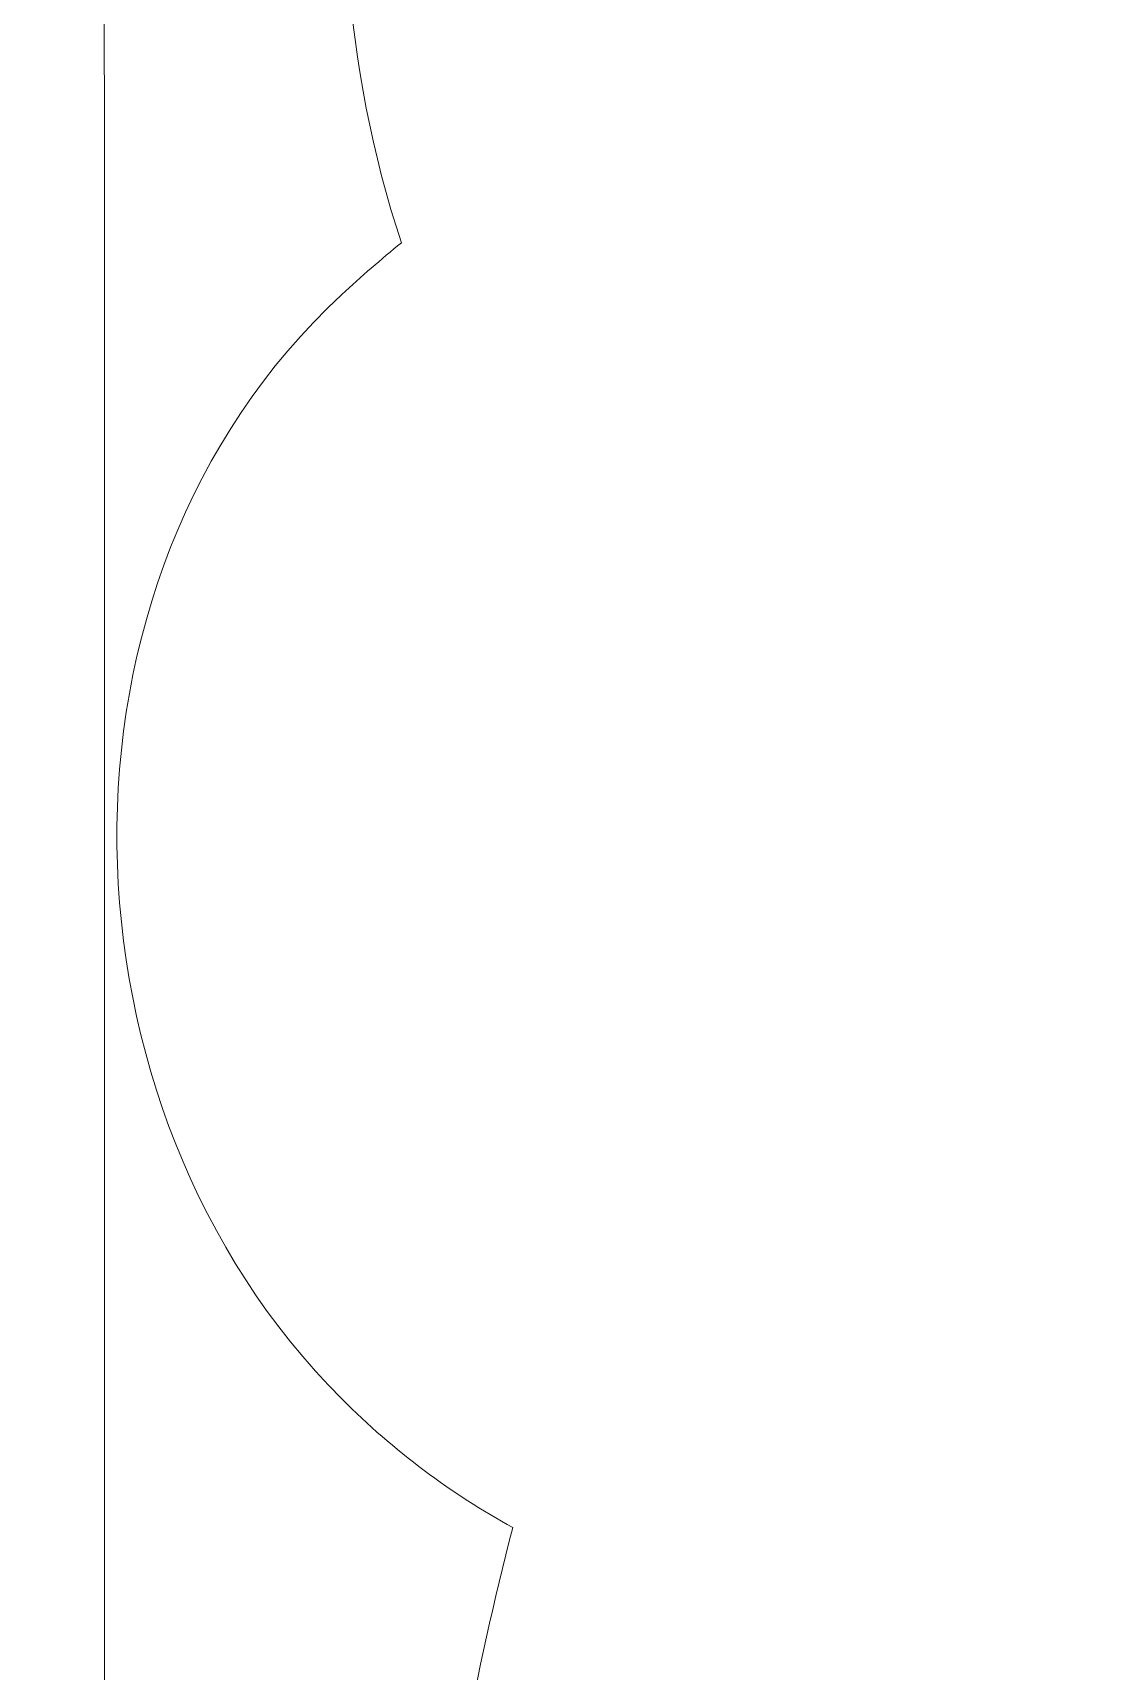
# Model space of a CAD drawing. Header units: millimetres. Extents: x 8 to 110, y -89 to -20.
# Drawn here: x 8.476 to 10.913, y -42.787 to -39.086 of the extents above; entities that cross this region are included whole.
import ezdxf

# ---------------------------------------------------------------- set-up
doc = ezdxf.new("R2010")
doc.units = ezdxf.units.MM
doc.header["$MEASUREMENT"] = 0
doc.layers.add('图层 1', color=7, linetype='Continuous', lineweight=0)

msp = doc.modelspace()

# ---------------------------------------------------------------- linework, layer by layer
at = {"layer": '图层 1'}
msp.add_open_spline([(10.913, -54.3889), (10.9078, -54.3661), (10.8991, -54.3443), (10.8947, -54.3213), (10.7465, -54.2061), (10.6165, -54.0699), (10.5177, -53.9093), (10.248, -53.4707), (10.0125, -53.0238), (9.8205, -52.5567), (9.5674, -52.2747), (9.4005, -51.9127), (9.3979, -51.4764), (9.3901, -50.1408), (9.022, -48.8653), (9.2022, -47.5341), (9.3114, -46.7276), (9.3508, -45.9115), (9.4174, -45.1003), (9.3454, -44.9127), (9.3049, -44.706), (9.3083, -44.4806), (9.3188, -43.7819), (9.3912, -43.1194), (9.5609, -42.462), (9.4232, -42.3866), (9.2931, -42.2902), (9.1746, -42.1717), (8.5185, -41.5156), (8.4764, -40.3257), (9.1746, -39.6772), (9.2185, -39.6365), (9.2637, -39.5982), (9.3092, -39.5603), (9.1767, -39.1608), (9.1552, -38.7357), (9.1978, -38.3157), (9.193, -38.3007), (9.1854, -38.2865), (9.1809, -38.2715), (9.1357, -38.1689), (9.0966, -38.0636), (9.0702, -37.954), (8.9058, -37.8251), (8.7574, -37.6725), (8.6378, -37.4975), (8.6393, -43.2454), (8.637, -48.9934), (8.6378, -54.7414), (9.1909, -54.1477), (10.1116, -53.869), (10.913, -54.3889)], degree=3, knots=[0, 0, 0, 0, 1, 1, 1, 2, 2, 2, 3, 3, 3, 4, 4, 4, 5, 5, 5, 6, 6, 6, 7, 7, 7, 8, 8, 8, 9, 9, 9, 10, 10, 10, 11, 11, 11, 12, 12, 12, 13, 13, 13, 14, 14, 14, 15, 15, 15, 16, 16, 16, 17, 17, 17, 17], dxfattribs=at)

doc.saveas('drawing.dxf')
